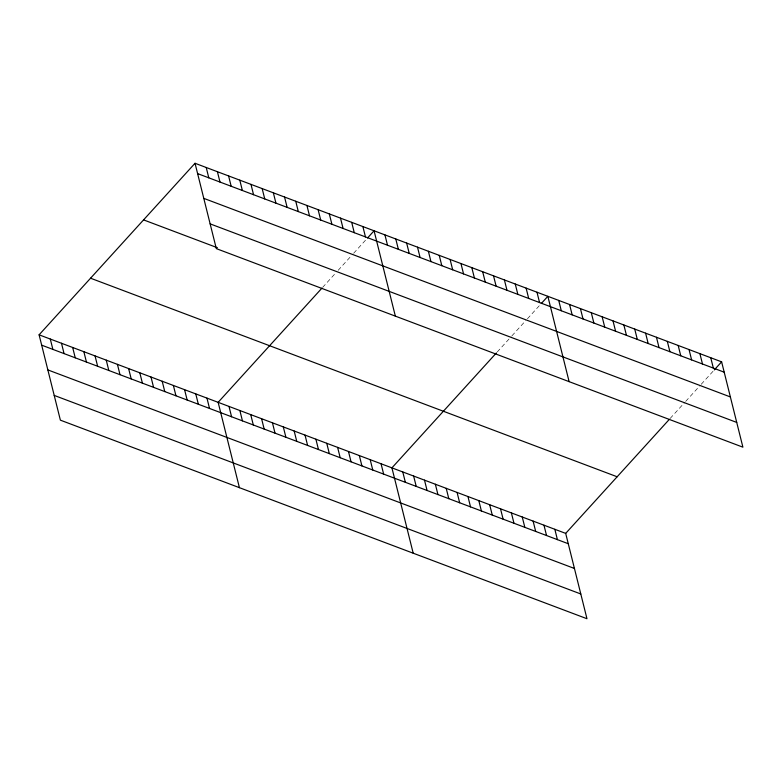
<?xml version="1.0" encoding="UTF-8"?>
<svg xmlns="http://www.w3.org/2000/svg" width="782" height="782" viewBox="0 0 782 782"><rect width="100%" height="100%" fill="white"/><g stroke="black" fill="none" stroke-linecap="round" stroke-linejoin="round"><path stroke-width="0.59" stroke-dasharray="3.91 2.93" d="M322.614 287.395L335.683 273.016M338.137 270.328L351.196 255.949M353.65 253.251L365.908 239.771M497.205 352.027L511.096 336.749M511.907 335.849L525.797 320.571M527.43 318.782L539.678 305.303M670.164 418.448L684.866 402.271M685.687 401.381L699.567 386.103M701.2 384.304L713.458 370.824"/><path stroke-width="1.17" d="M39.1 334.823L565.689 533.383L586.969 618.728L60.38 420.159L39.1 334.823L195.031 163.272L721.62 361.841L742.9 447.177L216.311 248.617L195.031 163.272M321.861 288.226L218.139 402.329L239.419 487.675M367.54 237.972L374.07 230.788L395.35 316.123M496.394 352.926L391.919 467.861L413.199 553.197M541.31 303.504L547.85 296.31L569.12 381.655M565.689 533.383L669.412 419.279M714.269 369.925L721.62 361.841M197.611 173.614L724.2 372.183M203.779 198.364L730.368 396.933M210.133 223.867L736.732 422.427M143.575 219.889L217.425 247.738M90.556 278.206L617.154 476.776M41.681 345.165L568.27 543.725M47.849 369.915L574.447 568.475M54.202 395.409L580.801 593.978M710.76 357.745L713.34 368.087M699.9 353.65L702.48 363.992M689.04 349.554L691.62 359.896M678.18 345.458L680.76 355.8M667.32 341.363L669.9 351.704M656.46 337.267L659.031 347.609M645.6 333.171L648.17 343.513M634.73 329.075L637.31 339.417M623.87 324.98L626.45 335.322M613.01 320.884L615.59 331.226M602.15 316.788L604.73 327.13M591.29 312.692L593.87 323.034M580.43 308.597L583.01 318.939M569.57 304.501L572.15 314.843M558.71 300.405L561.29 310.747M536.99 292.214L539.56 302.556M526.12 288.118L528.7 298.46M515.26 284.022L517.84 294.364M504.4 279.927L506.98 290.269M493.54 275.841L496.12 286.173M554.829 529.287L557.41 539.629M482.68 271.745L485.26 282.077M543.969 525.191L546.55 535.533M471.82 267.649L474.4 277.981M533.109 521.095L535.69 531.437M460.96 263.554L463.54 273.896M522.249 517L524.83 527.342M450.1 259.458L452.68 269.8M511.389 512.904L513.969 523.246M439.24 255.362L441.81 265.704M500.529 508.818L503.109 519.15M428.38 251.266L430.95 261.608M489.669 504.722L492.249 515.055M417.51 247.171L420.09 257.513M478.809 500.627L481.38 510.959M406.65 243.075L409.23 253.417M467.949 496.531L470.52 506.873M395.79 238.979L398.37 249.321M457.089 492.435L459.66 502.777M384.93 234.883L387.51 245.225M446.219 488.339L448.8 498.681M435.359 484.244L437.94 494.586M362.877 226.565L365.458 236.907M424.499 480.148L427.08 490.49M351.695 222.352L354.266 232.684M413.639 476.052L416.22 486.394M340.502 218.129L343.083 228.471M402.779 471.957L405.359 482.298M329.31 213.906L331.891 224.248M318.118 209.693L320.698 220.025M381.059 463.765L383.639 474.107M306.925 205.47L309.506 215.812M370.199 459.669L372.77 470.011M359.339 455.574L361.91 465.916M295.743 201.248L298.313 211.59M348.479 451.478L351.05 461.82M284.55 197.035L287.131 207.367M337.609 447.382L340.19 457.724M273.358 192.812L275.938 203.154M326.749 443.286L329.33 453.628M262.166 188.589L264.746 198.931M315.889 439.191L318.47 449.533M250.983 184.376L253.554 194.708M305.029 435.095L307.609 445.437M239.791 180.153L242.371 190.495M294.169 430.999L296.749 441.341M228.598 175.93L231.179 186.272M283.309 426.904L285.889 437.246M217.406 171.717L219.986 182.05M272.449 422.808L275.029 433.15M206.223 167.495L208.794 177.837M261.589 418.712L264.16 429.054M250.729 414.616L253.3 424.958M239.869 410.521L242.44 420.863M228.999 406.425L231.58 416.767M206.956 398.116L209.527 408.458M195.764 393.893L198.345 404.235M184.572 389.671L187.152 400.013M173.379 385.458L175.96 395.8M162.187 381.235L164.767 391.577M151.004 377.012L153.575 387.354M139.812 372.799L142.392 383.141M128.619 368.576L131.2 378.918M117.427 364.353L120.008 374.695M106.244 360.14L108.815 370.482M95.052 355.918L97.633 366.259M83.86 351.695L86.44 362.037M72.667 347.482L75.248 357.824M61.485 343.259L64.056 353.601M50.292 339.036L52.873 349.378"/></g></svg>
